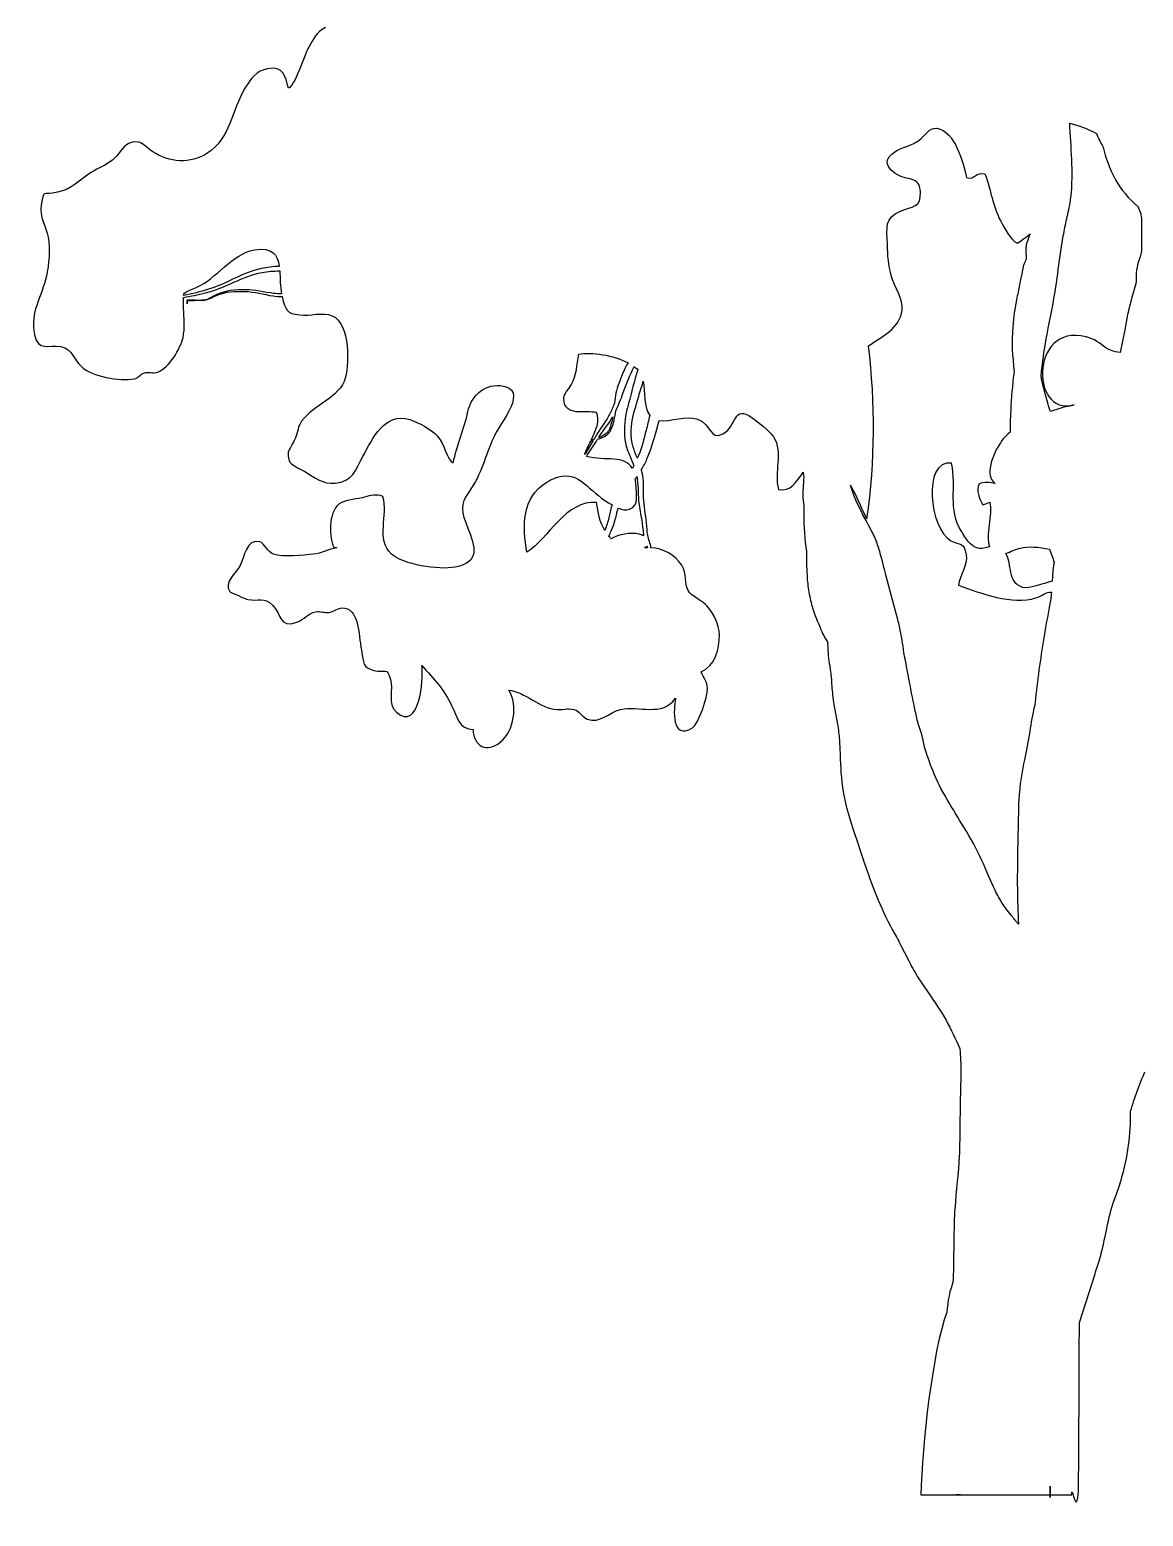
# Model space of a CAD drawing. Extents: x 13 to 253, y 37 to 205.
# Drawn here: x 190.45 to 203.36, y 101.85 to 119.09 of the extents above; entities that cross this region are included whole.
import ezdxf

# ---------------------------------------------------------------- set-up
doc = ezdxf.new("R2010")
doc.units = 0
doc.layers.get('0').update_dxf_attribs({"linetype": 'CONTINUOUS'})

msp = doc.modelspace()

# ---------------------------------------------------------------- linework, layer by layer
at = {"color": 7}
for points in [[(202.51196, 117.953217), (202.50996, 118.005547)], [(203.34233, 116.85992), (203.34187, 116.81253), (203.34287, 116.632706)], [(203.34187, 116.549096), (203.34097, 116.528826)], [(201.96481, 116.320492), (201.96081, 116.299432), (201.95281, 116.256992), (201.93621, 116.172422)], [(203.27507, 116.141901), (203.22677, 115.971971)], [(192.29949, 115.945078), (192.27839, 115.945078), (192.27839, 115.951578), (192.27839, 115.909928), (192.27839, 115.950928)], [(202.26056, 115.629555), (202.30286, 115.837301)], [(203.18067, 115.78752), (203.14647, 115.61041), (203.09307, 115.347297)], [(202.20676, 114.939618), (202.19446, 114.986208)], [(197.70984, 114.414701), (197.74864, 114.557506)], [(200.21672, 113.270987), (200.18102, 113.337527)], [(202.27331, 113.065323), (202.30201, 112.990963)], [(200.51602, 112.248379), (200.49702, 112.320499), (200.45872, 112.464421), (200.38232, 112.752266)], [(202.31261, 112.809383), (202.30961, 112.759283)], [(199.58297, 112.233039), (199.59927, 112.195389)], [(200.59382, 111.823623), (200.58782, 111.865273)], [(199.71657, 111.77176), (199.72157, 111.73985), (199.72657, 111.71321), (199.73357, 111.67061)], [(200.64022, 111.589093), (200.62222, 111.685773)], [(199.77497, 111.261182), (199.81257, 111.059818)], [(200.76072, 111.019146), (200.75172, 111.044996)], [(202.04479, 110.951633), (202.01719, 110.7825), (202.00199, 110.70224)], [(201.91509, 110.059053), (201.91209, 109.88561), (201.90509, 109.53698)], [(199.99552, 109.82643), (200.06172, 109.63256)], [(201.82949, 108.82247), (201.79999, 108.85997), (201.78529, 108.87877), (201.77329, 108.89477)], [(200.45185, 108.65622), (200.50405, 108.56192)], [(200.54855, 108.47972), (200.63945, 108.30022)], [(200.80824, 108.01143), (200.86694, 107.92673)], [(201.245, 106.95978), (201.24, 106.64656), (201.235, 106.33319)], [(203.01053, 105.47447), (203.04033, 105.55667), (203.07483, 105.65307), (203.10513, 105.75087)], [(201.1677, 105.24483), (201.1657, 105.08224), (201.1617, 104.76967), (201.1597, 104.58155)], [(202.62155, 104.0991), (202.80233, 104.6657)], [(200.78462, 102.10008), (201.24175, 102.10008), (201.23175, 102.10008), (201.19025, 102.10008), (201.19925, 102.10008), (201.23355, 102.10008), (201.23655, 102.10008), (201.24155, 102.10008), (201.32305, 102.10008), (201.6851, 102.10008), (201.6841, 102.10008), (202.28356, 102.10008)], [(202.28324, 102.10008), (202.48333, 102.10008), (202.48233, 102.10008), (202.53353, 102.10008)]]:
    msp.add_lwpolyline(points, dxfattribs=at)
for points in [[(193.88077, 119.113376), (193.77179, 119.058486), (193.74387, 118.983973), (193.68643, 118.885046)], [(193.68643, 118.885046), (193.64163, 118.807656), (193.52176, 118.427749), (193.45251, 118.410358)], [(193.20919, 118.636137), (193.08505, 118.616347), (193.00862, 118.51216), (192.94719, 118.410041)], [(193.45251, 118.410358), (193.40891, 118.55189), (193.40141, 118.666773), (193.20919, 118.636137)], [(192.94719, 118.410041), (192.78731, 118.144216), (192.78316, 117.833554), (192.50473, 117.651817)], [(200.76085, 117.803748), (200.83445, 117.857198), (200.87557, 117.955488), (200.96731, 117.945436)], [(200.96742, 117.945468), (201.17756, 117.922488), (201.27585, 117.538433), (201.31415, 117.373289)], [(202.50996, 118.005547), (202.61208, 117.978737), (202.72537, 117.932787), (202.82031, 117.886517)], [(202.53496, 117.530704), (202.52996, 117.675106), (202.51886, 117.815837), (202.51196, 117.953217)], [(191.59844, 117.767657), (191.52044, 117.729687), (191.47813, 117.629159), (191.41112, 117.576504)], [(191.87751, 117.674317), (191.77379, 117.743887), (191.73071, 117.831961), (191.59844, 117.767657)], [(200.48114, 117.671314), (200.56454, 117.727954), (200.67596, 117.741994), (200.76085, 117.803748)], [(202.81986, 117.88655), (202.82186, 117.88175), (202.82386, 117.87685), (202.82486, 117.87219)], [(202.82486, 117.87219), (202.84386, 117.82512), (202.86756, 117.77773), (202.89426, 117.733054)], [(202.89426, 117.733054), (202.89471, 117.731454), (202.89516, 117.729854), (202.89526, 117.728254)], [(202.89526, 117.728254), (202.92796, 117.604914), (202.97026, 117.47599), (203.03711, 117.355205)], [(191.41112, 117.576504), (191.33582, 117.517624), (191.2514, 117.484594), (191.16986, 117.434816)], [(192.50473, 117.651817), (192.31901, 117.530871), (192.06738, 117.546826), (191.87751, 117.674317)], [(200.48314, 117.425753), (200.35071, 117.524363), (200.37368, 117.598236), (200.48114, 117.671314)], [(191.16986, 117.434816), (191.02658, 117.347216), (190.93754, 117.235527), (190.77399, 117.203136)], [(200.778, 117.205082), (200.767, 117.410276), (200.62738, 117.31837), (200.48314, 117.425753)], [(201.31415, 117.373289), (201.41055, 117.346639), (201.41945, 117.445089), (201.52652, 117.415889)], [(201.52652, 117.415889), (201.59812, 117.228407), (201.61552, 117.043638), (201.70985, 116.868282)], [(202.51456, 117.085694), (202.53876, 117.238392), (202.53926, 117.386622), (202.53496, 117.530704)], [(190.77399, 117.203136), (190.59721, 117.168036), (190.61348, 117.239676), (190.58604, 117.057618)], [(200.54601, 116.983933), (200.68833, 117.041853), (200.78758, 117.024623), (200.778, 117.205082)], [(203.03711, 117.355205), (203.10351, 117.23378), (203.19634, 117.125439), (203.29767, 117.03816)], [(190.58604, 117.057618), (190.56384, 116.910026), (190.63634, 116.818279), (190.66594, 116.681218)], [(202.49176, 116.97129), (202.49976, 117.00879), (202.50916, 117.04772), (202.51456, 117.085694)], [(203.29767, 117.03816), (203.29967, 117.03656), (203.30167, 117.03516), (203.30367, 117.03336)], [(203.30367, 117.03336), (203.31577, 117.0056), (203.32587, 116.97943), (203.33187, 116.95502)], [(200.39506, 116.603704), (200.39106, 116.79677), (200.35736, 116.907025), (200.54601, 116.983933)], [(201.70985, 116.868282), (201.74655, 116.799992), (201.83143, 116.642506), (201.90036, 116.61203)], [(202.43066, 116.672115), (202.44246, 116.739285), (202.45446, 116.806623), (202.46906, 116.87252)], [(202.46906, 116.87252), (202.47606, 116.90571), (202.48406, 116.93826), (202.49176, 116.97129)], [(203.33187, 116.95502), (203.33687, 116.93396), (203.34087, 116.91354), (203.34187, 116.89231)], [(203.34187, 116.89231), (203.34233, 116.88178), (203.34233, 116.87093), (203.34233, 116.85992)], [(201.90036, 116.61203), (201.94856, 116.64107), (201.99876, 116.67889), (202.04891, 116.723083)], [(202.03861, 116.694843), (202.02861, 116.669313), (202.01431, 116.634213), (202.00591, 116.593522)], [(202.04891, 116.723083), (202.04591, 116.715083), (202.04291, 116.706173), (202.03861, 116.694843)], [(190.66594, 116.681218), (190.69384, 116.553252), (190.67294, 116.359228), (190.64514, 116.232378)], [(192.3824, 116.099004), (192.62237, 116.204951), (192.79374, 116.488807), (193.05813, 116.535079)], [(193.05813, 116.535079), (193.26939, 116.572099), (193.32603, 116.476519), (193.34438, 116.344087)], [(200.44256, 116.228261), (200.40826, 116.356387), (200.39776, 116.47111), (200.39506, 116.603704)], [(201.99991, 116.554592), (201.99901, 116.540872), (201.99901, 116.528742), (201.99975, 116.517732)], [(201.99975, 116.517732), (202.00066, 116.496032), (202.00375, 116.478802), (202.00475, 116.465552)], [(202.00591, 116.593522), (202.00391, 116.586022), (202.00091, 116.567352), (201.99991, 116.554592)], [(202.30286, 115.837301), (202.35676, 116.121475), (202.38476, 116.401821), (202.43066, 116.672115)], [(203.33997, 116.511916), (203.33952, 116.504216), (203.33797, 116.496276), (203.33497, 116.486866)], [(203.34097, 116.528826), (203.34061, 116.522326), (203.34007, 116.514466), (203.33997, 116.511916)], [(203.34287, 116.632706), (203.34287, 116.604146), (203.34251, 116.576226), (203.34187, 116.549096)], [(193.34438, 116.344087), (193.27448, 116.341087), (193.20461, 116.334187), (193.13568, 116.319517)], [(201.97381, 116.355752), (201.96981, 116.345222), (201.96681, 116.330542), (201.96481, 116.320492)], [(202.00511, 116.431382), (202.00411, 116.423682), (201.99061, 116.402662), (201.97381, 116.355752)], [(202.00475, 116.465552), (202.0052, 116.462052), (202.0052, 116.459652), (202.00565, 116.456752)], [(202.00611, 116.436482), (202.00578, 116.434882), (202.0052, 116.433482), (202.00511, 116.431382)], [(202.00565, 116.456752), (202.00565, 116.449752), (202.00581, 116.443032), (202.00611, 116.436482)], [(203.33497, 116.486866), (203.32797, 116.451286), (203.29727, 116.390806), (203.28407, 116.302256)], [(190.64514, 116.232378), (190.59424, 116.002295), (190.45208, 115.806355), (190.50697, 115.556485)], [(192.80348, 116.19458), (192.62493, 116.10044), (192.43186, 116.045712), (192.23481, 116.005024)], [(193.13568, 116.319515), (193.0176, 116.294625), (192.90878, 116.244525), (192.80348, 116.19458)], [(192.82011, 116.160456), (192.92686, 116.207846), (193.03376, 116.253316), (193.14609, 116.273584)], [(193.14609, 116.273584), (193.21339, 116.286034), (193.28203, 116.290814), (193.35096, 116.291934)], [(193.35096, 116.291934), (193.35696, 116.205134), (193.35496, 116.108919), (193.37106, 116.026108)], [(200.56526, 115.835107), (200.58236, 115.962755), (200.47446, 116.10907), (200.44256, 116.228261)], [(201.93621, 116.172422), (201.92481, 116.115462), (201.91501, 116.06105), (201.90171, 116.001374)], [(203.28007, 116.192001), (203.27995, 116.164881), (203.27907, 116.155141), (203.27507, 116.141901)], [(203.28407, 116.302256), (203.27807, 116.256146), (203.28007, 116.217526), (203.28007, 116.192001)], [(192.23357, 115.983824), (192.31947, 115.999144), (192.40462, 116.016534), (192.48903, 116.038394)], [(192.23481, 116.005024), (192.24381, 116.051614), (192.27691, 116.052414), (192.3824, 116.099004)], [(192.45598, 115.950569), (192.51388, 115.952769), (192.56831, 115.987109), (192.61841, 116.008329)], [(192.62036, 116.017958), (192.57006, 115.994828), (192.52366, 115.956368), (192.46862, 115.953178)], [(192.48903, 116.038394), (192.60375, 116.065514), (192.71401, 116.112594), (192.82011, 116.160456)], [(192.61841, 116.008329), (192.71941, 116.052529), (192.83525, 116.058909), (192.94471, 116.053169)], [(192.94857, 116.073008), (192.83784, 116.075708), (192.72248, 116.066108), (192.62036, 116.017958)], [(192.94471, 116.053169), (193.05544, 116.052219), (193.16171, 116.018069), (193.27356, 116.001469)], [(193.27886, 116.030408), (193.17116, 116.043338), (193.06106, 116.075248), (192.94857, 116.073008)], [(193.27356, 116.001469), (193.30776, 115.995869), (193.34316, 115.994569), (193.37743, 115.993969)], [(193.37106, 116.026108), (193.33996, 116.025749), (193.30936, 116.026606), (193.27886, 116.030408)], [(193.37743, 115.993969), (193.41623, 115.835847), (193.43073, 115.799148), (193.58183, 115.781119)], [(201.90171, 116.001374), (201.87711, 115.884259), (201.85761, 115.764589), (201.84781, 115.641728)], [(192.22957, 115.520465), (192.25287, 115.625295), (192.23757, 115.748953), (192.23557, 115.857295)], [(192.23557, 115.857295), (192.23457, 115.917445), (192.23257, 115.956385), (192.23357, 115.983824)], [(192.27839, 115.950928), (192.27839, 115.968638), (192.40013, 115.948828), (192.45598, 115.950569)], [(192.46862, 115.953178), (192.41442, 115.949478), (192.35326, 115.945078), (192.29949, 115.945078)], [(200.17562, 115.422646), (200.33247, 115.534976), (200.53686, 115.620181), (200.56526, 115.835107)], [(203.22677, 115.971971), (203.21017, 115.913091), (203.19377, 115.851503), (203.18067, 115.78752)], [(193.58183, 115.781119), (193.70134, 115.766759), (193.8451, 115.818769), (193.95935, 115.771219)], [(193.95935, 115.771219), (194.16422, 115.686019), (194.16614, 115.18069), (194.09657, 115.011238)], [(202.7639, 115.505578), (202.05625, 115.77252), (202.02657, 114.594016), (202.5603, 114.738576)], [(190.50697, 115.556485), (190.55387, 115.342357), (190.66078, 115.447507), (190.81364, 115.413839)], [(191.93566, 115.119333), (192.06682, 115.167843), (192.20085, 115.391063), (192.22957, 115.520465)], [(201.84781, 115.641728), (201.83501, 115.466213), (201.84381, 115.295166), (201.86531, 115.126671)], [(202.22356, 115.427553), (202.23456, 115.495043), (202.24736, 115.56238), (202.26056, 115.629555)], [(202.98377, 115.371867), (202.90497, 115.400427), (202.85118, 115.472709), (202.7639, 115.505578)], [(190.81364, 115.413839), (190.95389, 115.383209), (190.95724, 115.267525), (191.05154, 115.181841)], [(196.73027, 114.970369), (196.79357, 115.095783), (196.79477, 115.193912), (196.81737, 115.326666)], [(196.81737, 115.326666), (196.96529, 115.351716), (197.21787, 115.318166), (197.38891, 115.226786)], [(200.15852, 113.418743), (200.25582, 114.092401), (200.25692, 114.752818), (200.17562, 115.422646)], [(202.17746, 115.078278), (202.18926, 115.195075), (202.20406, 115.311394), (202.22356, 115.427553)], [(203.09307, 115.347297), (203.05847, 115.350197), (203.02257, 115.357667), (202.98377, 115.371867)], [(191.05154, 115.181841), (191.17775, 115.066958), (191.48889, 115.007442), (191.66696, 115.039833)], [(197.38891, 115.226786), (197.34381, 115.150196), (197.30961, 115.068184), (197.28121, 114.985373)], [(197.33001, 114.871291), (197.36941, 114.978356), (197.40801, 115.085419), (197.46149, 115.181953)], [(197.50229, 115.145413), (197.45999, 115.015691), (197.42939, 114.884373), (197.39522, 114.756407)], [(197.46149, 115.181953), (197.47629, 115.170463), (197.48989, 115.158173), (197.50229, 115.145413)], [(191.66696, 115.039833), (191.71526, 115.048633), (191.72806, 115.095203), (191.78184, 115.110833)], [(191.78184, 115.110833), (191.82924, 115.124393), (191.88428, 115.100463), (191.93566, 115.119333)], [(194.09657, 115.011238), (194.00847, 114.796473), (193.6924, 114.721958), (193.58167, 114.510861)], [(195.53158, 114.660528), (195.56588, 114.823279), (195.70008, 114.979487), (195.90734, 114.961456)], [(195.90734, 114.961456), (196.26125, 114.930496), (195.90634, 114.531923), (195.82704, 114.357047)], [(196.64407, 114.805067), (196.64107, 114.869207), (196.70437, 114.919151), (196.73027, 114.970369)], [(197.28121, 114.985373), (197.25331, 114.913733), (197.23951, 114.836185), (197.23081, 114.760234)], [(197.48156, 114.731401), (197.50996, 114.826021), (197.53616, 114.920957), (197.56546, 115.013342)], [(197.56546, 115.013342), (197.58746, 114.8908), (197.57046, 114.70651), (197.63966, 114.614763)], [(201.85531, 115.054391), (201.83871, 114.911107), (201.82831, 114.767025), (201.82241, 114.623262)], [(201.86531, 115.126671), (201.86231, 115.102581), (201.85831, 115.078481), (201.85531, 115.054391)], [(202.18546, 115.024028), (202.18146, 115.041258), (202.17946, 115.059768), (202.17746, 115.078278)], [(202.19446, 114.986208), (202.19046, 115.002648), (202.18746, 115.010778), (202.18546, 115.024028)], [(197.02367, 114.648858), (196.89155, 114.679658), (196.65333, 114.595248), (196.64407, 114.805067)], [(197.24811, 114.670885), (197.27941, 114.736465), (197.30511, 114.804277), (197.33001, 114.871291)], [(202.28586, 114.661826), (202.25526, 114.747506), (202.23226, 114.839894), (202.20676, 114.939618)], [(194.31367, 114.138291), (194.42679, 114.345877), (194.56657, 114.660528), (194.85713, 114.568781)], [(195.36277, 114.065532), (195.40247, 114.268172), (195.48978, 114.462515), (195.53158, 114.660528)], [(196.96067, 114.32942), (197.01507, 114.440314), (197.06709, 114.560303), (197.02367, 114.648858)], [(197.17739, 114.636383), (197.13899, 114.556123), (197.08119, 114.484643), (197.03187, 114.4055)], [(197.23081, 114.760234), (197.21481, 114.718114), (197.19751, 114.676464), (197.17741, 114.636417)], [(197.19001, 114.447662), (197.22171, 114.519622), (197.23641, 114.595254), (197.24811, 114.670885)], [(197.39522, 114.756407), (197.38282, 114.710297), (197.36812, 114.659237), (197.35982, 114.608337)], [(197.42616, 114.452171), (197.43016, 114.548231), (197.45026, 114.636462), (197.48156, 114.731401)], [(197.63966, 114.614763), (197.62626, 114.557963), (197.61126, 114.49988), (197.59836, 114.443077)], [(197.74864, 114.557506), (197.88171, 114.539476), (198.06632, 114.621326), (198.19397, 114.574096)], [(198.48803, 114.402251), (198.66179, 114.494161), (198.59845, 114.748494), (198.82694, 114.588776)], [(201.82241, 114.623262), (201.81941, 114.556092), (201.81841, 114.488914), (201.81741, 114.422058)], [(202.5603, 114.738576), (202.481, 114.722306), (202.38495, 114.696136), (202.28586, 114.661826)], [(193.58167, 114.510861), (193.56857, 114.485811), (193.54197, 114.375237), (193.52707, 114.340772)], [(194.85713, 114.568781), (194.9661, 114.534161), (195.09567, 114.46092), (195.17704, 114.379545)], [(197.06318, 114.385077), (197.11038, 114.455437), (197.16689, 114.522457), (197.21029, 114.600003)], [(197.17228, 114.455597), (197.15558, 114.415387), (197.11818, 114.389697), (197.07778, 114.371347)], [(197.08423, 114.358782), (197.12593, 114.375702), (197.16963, 114.403142), (197.19001, 114.447662)], [(197.21038, 114.599999), (197.20138, 114.550539), (197.18978, 114.501549), (197.17228, 114.455597)], [(197.34592, 114.453883), (197.34625, 114.402983), (197.34547, 114.352084), (197.35722, 114.297355)], [(197.35982, 114.608337), (197.35082, 114.557277), (197.34622, 114.505421), (197.34592, 114.453883)], [(197.43116, 114.313355), (197.42316, 114.355795), (197.42516, 114.404625), (197.42616, 114.452171)], [(197.59806, 114.443068), (197.57346, 114.342706), (197.54736, 114.243779), (197.51016, 114.151235)], [(198.19397, 114.574096), (198.35432, 114.514736), (198.33613, 114.321833), (198.48803, 114.402251)], [(198.82694, 114.588776), (198.89854, 114.538676), (199.02591, 114.442779), (199.07394, 114.368424)], [(193.52707, 114.340772), (193.51197, 114.305672), (193.45157, 114.210093), (193.44917, 114.190626)], [(195.17704, 114.379545), (195.25124, 114.305025), (195.29687, 114.082286), (195.36277, 114.065532)], [(195.82704, 114.357047), (195.73064, 114.143716), (195.68934, 113.92847), (195.55004, 113.739392)], [(196.88557, 114.161948), (196.90037, 114.207578), (196.92757, 114.261198), (196.95547, 114.317837)], [(196.98547, 114.325837), (196.95457, 114.272867), (196.92377, 114.220528), (196.89037, 114.169309)], [(196.91428, 114.153908), (196.95708, 114.214858), (196.99658, 114.278525), (197.03603, 114.340912)], [(196.95547, 114.317837), (196.96547, 114.319737), (196.97537, 114.323137), (196.98547, 114.325837)], [(196.99277, 114.33912), (196.98227, 114.33562), (196.97157, 114.33222), (196.96067, 114.32942)], [(197.03187, 114.4055), (197.01867, 114.38316), (197.00567, 114.36114), (196.99277, 114.33912)], [(197.03603, 114.340912), (197.05233, 114.346512), (197.06843, 114.352242), (197.08423, 114.358782)], [(197.04648, 114.358587), (197.05248, 114.367387), (197.05768, 114.376457), (197.06318, 114.385077)], [(197.07778, 114.371347), (197.06758, 114.366547), (197.05688, 114.362847), (197.04648, 114.358587)], [(197.35731, 114.297352), (197.36851, 114.244542), (197.38791, 114.196192), (197.40771, 114.150078)], [(197.47286, 114.179325), (197.45516, 114.224485), (197.43906, 114.268995), (197.43116, 114.313355)], [(197.60788, 114.11122), (197.65158, 114.2111), (197.68178, 114.313541), (197.70984, 114.414701)], [(199.07394, 114.368424), (199.19424, 114.182379), (199.07303, 113.953092), (199.13424, 113.758749)], [(201.73921, 114.345788), (201.65671, 114.24383), (201.49173, 113.929977), (201.64571, 113.82738)], [(201.81741, 114.422058), (201.78741, 114.397488), (201.76081, 114.372118), (201.73921, 114.345788)], [(193.44917, 114.190626), (193.43167, 114.048139), (193.51717, 114.035215), (193.63985, 113.966127)], [(193.99455, 113.830661), (194.19831, 113.849171), (194.22862, 113.982401), (194.31367, 114.138291)], [(196.89037, 114.169309), (196.88837, 114.166809), (196.88737, 114.164509), (196.88537, 114.162009)], [(197.43861, 114.000572), (197.34881, 114.159014), (197.1305, 114.084822), (196.90408, 114.139388)], [(196.90408, 114.139388), (196.90708, 114.144188), (196.91108, 114.148988), (196.91428, 114.153908)], [(197.40771, 114.150078), (197.42561, 114.110348), (197.44231, 114.071578), (197.45701, 114.032802)], [(197.49646, 114.120605), (197.48846, 114.140545), (197.48066, 114.160175), (197.47286, 114.179325)], [(197.51016, 114.151235), (197.50616, 114.140865), (197.50116, 114.130805), (197.49646, 114.120605)], [(197.54358, 113.987562), (197.56708, 114.027132), (197.58938, 114.067822), (197.60788, 114.11122)], [(201.13771, 114.064636), (200.79658, 114.099736), (200.8837, 113.300667), (201.13271, 113.163765)], [(193.63985, 113.966127), (193.76319, 113.896557), (193.84504, 113.816938), (193.99455, 113.830661)], [(196.58156, 113.903724), (196.82935, 113.972974), (196.93115, 113.733952), (197.16347, 113.604231)], [(197.45701, 114.032802), (197.45101, 114.022112), (197.44501, 114.011422), (197.43861, 114.000572)], [(197.56318, 113.888002), (197.55918, 113.921512), (197.55218, 113.954702), (197.54358, 113.987562)], [(199.13424, 113.758749), (199.27098, 113.726039), (199.34326, 113.846669), (199.41937, 113.958517)], [(199.41937, 113.958517), (199.42027, 113.949117), (199.42027, 113.940167), (199.42137, 113.930757)], [(199.42137, 113.930757), (199.42227, 113.921057), (199.42437, 113.911767), (199.42537, 113.902037)], [(201.25787, 113.265564), (201.08586, 113.53841), (201.20697, 113.77009), (201.13771, 114.064636)], [(196.21601, 113.030139), (196.16461, 113.33027), (196.15391, 113.666939), (196.44625, 113.842614)], [(196.44625, 113.842614), (196.48285, 113.864794), (196.51645, 113.880914), (196.54806, 113.892714)], [(196.54806, 113.892714), (196.55926, 113.896214), (196.57056, 113.899914), (196.58156, 113.903724)], [(197.40684, 113.528656), (197.52348, 113.570306), (197.48264, 113.706405), (197.47784, 113.818415)], [(197.47284, 113.879845), (197.47884, 113.888645), (197.48484, 113.897395), (197.49084, 113.906495)], [(197.47784, 113.818415), (197.47694, 113.840595), (197.47484, 113.860855), (197.47284, 113.879845)], [(197.49084, 113.906495), (197.49284, 113.897295), (197.49584, 113.888145), (197.49684, 113.878895)], [(197.4956, 113.878876), (197.5026, 113.832126), (197.5056, 113.784256), (197.5061, 113.735432)], [(197.56918, 113.735303), (197.57009, 113.785563), (197.56918, 113.836623), (197.56318, 113.888002)], [(199.42537, 113.902037), (199.42237, 113.840607), (199.41517, 113.771358), (199.41537, 113.693333)], [(200.18102, 113.337527), (200.09312, 113.499161), (200.00885, 113.6517), (199.96785, 113.808546)], [(199.96785, 113.808546), (200.04615, 113.662231), (200.1089, 113.502671), (200.15852, 113.418743)], [(201.45743, 113.82498), (201.42533, 113.74057), (201.45698, 113.653932), (201.50303, 113.579418)], [(201.64571, 113.82738), (201.58441, 113.84254), (201.51774, 113.84349), (201.45743, 113.82498)], [(194.0671, 113.606296), (193.91871, 113.529866), (193.91424, 113.246172), (193.9723, 113.092995)], [(194.33245, 113.668046), (194.26785, 113.649856), (194.12055, 113.633906), (194.0671, 113.606296)], [(194.5461, 113.676846), (194.4714, 113.707796), (194.40537, 113.688486), (194.33245, 113.668046)], [(194.646, 113.009091), (194.45836, 113.180776), (194.6155, 113.460484), (194.5461, 113.676846)], [(195.55004, 113.739392), (195.43037, 113.576642), (195.45794, 113.500214), (195.53124, 113.310338)], [(197.0229, 113.605031), (196.67794, 113.646511), (196.45966, 113.182677), (196.21601, 113.030139)], [(197.1186, 113.282881), (197.061, 113.379411), (197.039, 113.495414), (197.0229, 113.605031)], [(197.16347, 113.604231), (197.17557, 113.597331), (197.18917, 113.589391), (197.20317, 113.581251)], [(197.20317, 113.581251), (197.19007, 113.535941), (197.18087, 113.491261), (197.17127, 113.448658)], [(197.5061, 113.735432), (197.50595, 113.686282), (197.5091, 113.633793), (197.5161, 113.58417)], [(197.5161, 113.58417), (197.5293, 113.484126), (197.5528, 113.38855), (197.5606, 113.292018)], [(197.57418, 113.590743), (197.56918, 113.639403), (197.56818, 113.685683), (197.56918, 113.735303)], [(197.60958, 113.295399), (197.60458, 113.3964), (197.58368, 113.494529), (197.57418, 113.590743)], [(199.41537, 113.693333), (199.41553, 113.654083), (199.41937, 113.609083), (199.42537, 113.569356)], [(201.50303, 113.579418), (201.53093, 113.587718), (201.55763, 113.598568), (201.58333, 113.611968)], [(201.58333, 113.611968), (201.61753, 113.467726), (201.52603, 113.223122), (201.58033, 113.094039)], [(197.17127, 113.448658), (197.16087, 113.399038), (197.14527, 113.353718), (197.12677, 113.304575)], [(197.19327, 113.277668), (197.21317, 113.325538), (197.23297, 113.378669), (197.24547, 113.430685)], [(197.24547, 113.430685), (197.25547, 113.469135), (197.26457, 113.506475), (197.27537, 113.542216)], [(197.27537, 113.542216), (197.31857, 113.523546), (197.36427, 113.513496), (197.40684, 113.528656)], [(199.42537, 113.477126), (199.42337, 113.329055), (199.43687, 113.182261), (199.45857, 113.039456)], [(199.42537, 113.569356), (199.42627, 113.562956), (199.42737, 113.557386), (199.42837, 113.551166)], [(199.42837, 113.551166), (199.42746, 113.526596), (199.42537, 113.502026), (199.42537, 113.477126)], [(195.53124, 113.310338), (195.61644, 113.089988), (195.67675, 112.91511), (195.38476, 112.857509)], [(197.12677, 113.304575), (197.12377, 113.297375), (197.12177, 113.290055), (197.11877, 113.282875)], [(197.16737, 113.214318), (197.17537, 113.235378), (197.18437, 113.256438), (197.19327, 113.277668)], [(197.5173, 113.238888), (197.4235, 113.262978), (197.27429, 113.237088), (197.19387, 113.186868)], [(197.5696, 113.220378), (197.5529, 113.228178), (197.5348, 113.234418), (197.5173, 113.238888)], [(197.5606, 113.292018), (197.5626, 113.270478), (197.5646, 113.244628), (197.5696, 113.220378)], [(197.61658, 113.225029), (197.61158, 113.247529), (197.61158, 113.269229), (197.60958, 113.295399)], [(200.25292, 113.193607), (200.24222, 113.219617), (200.22972, 113.245467), (200.21672, 113.270987)], [(201.44455, 113.075529), (201.35695, 113.098989), (201.30334, 113.193603), (201.25787, 113.265564)], [(193.11935, 113.150637), (192.96282, 113.192117), (192.93809, 112.967943), (192.89118, 112.877312)], [(193.27875, 113.007195), (193.20965, 113.030325), (193.17424, 113.136277), (193.11935, 113.150637)], [(194.0116, 113.081185), (193.9203, 113.064915), (193.83162, 113.015765), (193.73716, 113.006835)], [(193.9723, 113.092995), (193.9852, 113.086895), (193.9983, 113.083395), (194.0116, 113.081185)], [(197.19387, 113.186868), (197.18387, 113.195468), (197.17597, 113.204898), (197.16737, 113.214318)], [(197.57887, 113.081906), (197.59097, 113.089406), (197.60027, 113.096746), (197.60827, 113.103766)], [(197.61257, 113.082856), (197.60137, 113.082497), (197.59027, 113.082976), (197.57887, 113.081906)], [(197.60757, 113.103756), (197.60957, 113.096856), (197.61057, 113.090036), (197.61257, 113.082856)], [(197.63738, 113.156419), (197.62938, 113.180829), (197.62098, 113.203009), (197.61658, 113.225029)], [(197.65438, 113.082539), (197.65138, 113.107909), (197.64538, 113.132959), (197.63738, 113.156419)], [(198.01051, 112.881175), (197.93071, 113.000047), (197.79623, 113.073603), (197.65438, 113.082539)], [(200.30672, 113.038834), (200.29202, 113.089574), (200.27482, 113.14159), (200.25292, 113.193607)], [(201.13271, 113.163765), (201.24185, 113.103615), (201.27998, 113.158165), (201.30807, 112.9991)], [(201.58033, 113.094039), (201.53393, 113.082869), (201.48553, 113.064359), (201.44455, 113.075529)], [(201.76837, 113.016803), (201.82387, 113.035313), (201.88214, 113.066903), (201.93591, 113.078713)], [(201.936, 113.078723), (202.0301, 113.099463), (202.15252, 113.093723), (202.27331, 113.065323)], [(193.73716, 113.006835), (193.62595, 112.996305), (193.38757, 112.970615), (193.27875, 113.007195)], [(195.38476, 112.857509), (195.18978, 112.819059), (194.77796, 112.888139), (194.646, 113.009091)], [(199.45857, 113.039456), (199.45657, 112.947076), (199.45767, 112.85325), (199.46357, 112.757834)], [(200.38232, 112.752266), (200.35662, 112.840346), (200.33602, 112.937035), (200.30672, 113.038834)], [(201.30807, 112.9991), (201.32837, 112.884856), (201.23097, 112.758804), (201.22077, 112.646634)], [(201.96112, 112.623013), (201.78592, 112.678223), (201.844, 112.892029), (201.76837, 113.016803)], [(202.30201, 112.990963), (202.31101, 112.966233), (202.31991, 112.941343), (202.32861, 112.916453)], [(202.32861, 112.916453), (202.32561, 112.901293), (202.32261, 112.885493), (202.31961, 112.868903)], [(192.89118, 112.877312), (192.84748, 112.793062), (192.69875, 112.676907), (192.77103, 112.57431)], [(198.08771, 112.579129), (198.03511, 112.668479), (198.07971, 112.7781), (198.01051, 112.881175)], [(199.46357, 112.757834), (199.46757, 112.696564), (199.47407, 112.630345), (199.48537, 112.566203)], [(202.30961, 112.759283), (202.30861, 112.736783), (202.30661, 112.715083), (202.30561, 112.693223)], [(202.31961, 112.868903), (202.31661, 112.849913), (202.31361, 112.830123), (202.31261, 112.809383)], [(192.77103, 112.57431), (192.77703, 112.56621), (192.96107, 112.48607), (192.98037, 112.48224)], [(198.30663, 112.402976), (198.26183, 112.458186), (198.11755, 112.52855), (198.08771, 112.579129)], [(199.48537, 112.566203), (199.49667, 112.502223), (199.51137, 112.438715), (199.53047, 112.375689)], [(201.22077, 112.646634), (201.48324, 112.553454), (201.84177, 112.416071), (202.11701, 112.500478)], [(202.30561, 112.693223), (202.19998, 112.668803), (202.0334, 112.600203), (201.96112, 112.623013)], [(202.11701, 112.500478), (202.19421, 112.524248), (202.22966, 112.573558), (202.29779, 112.567808)], [(202.29779, 112.567808), (202.29279, 112.514038), (202.28609, 112.46202), (202.27599, 112.41128)], [(192.98037, 112.48224), (193.10451, 112.45703), (193.16498, 112.51926), (193.2671, 112.41698)], [(193.2671, 112.41698), (193.37177, 112.312309), (193.3456, 112.143973), (193.54904, 112.218009)], [(193.92081, 112.333074), (193.96341, 112.338974), (194.03777, 112.383654), (194.07112, 112.384294)], [(194.07112, 112.384294), (194.27551, 112.388094), (194.261, 112.085281), (194.29801, 111.893969)], [(198.44704, 112.071572), (198.44404, 112.200336), (198.38814, 112.302614), (198.30663, 112.402976)], [(199.53047, 112.375689), (199.54047, 112.344099), (199.55087, 112.312339), (199.56317, 112.280749)], [(202.27599, 112.41128), (202.25239, 112.288738), (202.22889, 112.163645), (202.20879, 112.039188)], [(193.54904, 112.218009), (193.64274, 112.251999), (193.6668, 112.320605), (193.76796, 112.339274)], [(193.76796, 112.339274), (193.81746, 112.348374), (193.87119, 112.326354), (193.92081, 112.333074)], [(199.56317, 112.280749), (199.56917, 112.264949), (199.57577, 112.248999), (199.58297, 112.233039)], [(200.53552, 112.170349), (200.52952, 112.196359), (200.52312, 112.222369), (200.51602, 112.248379)], [(198.23738, 111.642198), (198.39662, 111.710008), (198.45055, 111.908981), (198.44704, 112.071572)], [(199.59927, 112.195389), (199.62017, 112.146399), (199.64287, 112.082739), (199.68467, 112.01365)], [(200.58782, 111.865273), (200.57412, 111.963883), (200.55912, 112.066476), (200.53552, 112.170349)], [(202.20879, 112.039188), (202.16779, 111.790276), (202.13409, 111.540087), (202.10779, 111.289101)], [(194.29801, 111.893969), (194.32701, 111.744463), (194.30701, 111.693244), (194.44209, 111.659737)], [(199.68467, 112.01365), (199.68867, 112.00665), (199.69467, 111.99977), (199.69907, 111.99275)], [(199.69907, 111.99275), (199.69952, 111.98855), (199.69997, 111.98525), (199.70007, 111.98078)], [(199.70007, 111.98078), (199.70307, 111.9535), (199.70507, 111.92238), (199.70607, 111.88728)], [(199.70607, 111.88728), (199.70807, 111.85266), (199.71107, 111.81356), (199.71657, 111.77176)], [(194.44209, 111.659737), (194.58314, 111.624637), (194.58809, 111.705847), (194.635, 111.556022)], [(194.7038, 111.175155), (194.96915, 110.947145), (195.02021, 111.553949), (194.99771, 111.71606)], [(194.99771, 111.71606), (195.13988, 111.564479), (195.25428, 111.43763), (195.34762, 111.246797)], [(200.60282, 111.785653), (200.59982, 111.798413), (200.59682, 111.810863), (200.59382, 111.823623)], [(200.62222, 111.685773), (200.61622, 111.718163), (200.61052, 111.749433), (200.60282, 111.785653)], [(194.635, 111.556022), (194.6698, 111.445289), (194.5929, 111.270252), (194.7038, 111.175155)], [(198.31048, 111.444824), (198.30248, 111.538964), (198.26998, 111.568641), (198.23738, 111.642198)], [(199.73357, 111.67061), (199.74157, 111.61237), (199.74617, 111.549186), (199.75107, 111.480735)], [(200.71472, 111.208384), (200.68812, 111.333639), (200.66412, 111.460647), (200.64022, 111.589093)], [(195.90736, 110.827475), (196.07138, 110.962303), (196.11223, 111.250307), (196.0074, 111.431247)], [(196.0074, 111.431247), (196.19744, 111.413857), (196.35236, 111.22047), (196.56873, 111.207226)], [(198.13672, 110.994069), (198.20122, 111.032199), (198.31686, 111.367437), (198.31048, 111.444824)], [(199.75107, 111.480735), (199.75607, 111.412445), (199.76227, 111.338408), (199.77497, 111.261182)], [(195.34762, 111.246797), (195.40932, 111.120745), (195.42902, 110.975865), (195.59175, 110.975546)], [(196.56873, 111.207226), (196.65123, 111.202126), (196.71058, 111.230366), (196.78796, 111.197826)], [(196.78796, 111.197826), (196.83246, 111.179156), (196.86116, 111.114696), (196.91449, 111.09507)], [(196.91449, 111.09507), (197.06193, 111.04066), (197.16133, 111.17214), (197.3019, 111.207239)], [(197.3019, 111.207239), (197.51013, 111.259419), (197.79302, 111.113899), (197.93759, 111.338557)], [(197.93759, 111.338557), (197.92089, 111.209154), (197.88219, 110.843444), (198.13672, 110.994069)], [(200.75172, 111.044996), (200.73882, 111.099086), (200.72632, 111.153497), (200.71472, 111.208384)], [(202.10479, 111.256391), (202.07739, 111.149167), (202.06079, 111.049442), (202.04479, 110.951633)], [(202.10779, 111.289101), (202.10689, 111.278241), (202.10579, 111.267401), (202.10479, 111.256391)], [(199.81257, 111.059818), (199.82357, 110.996318), (199.83267, 110.934404), (199.83717, 110.876325)], [(200.81492, 110.825919), (200.80072, 110.896919), (200.78082, 110.960588), (200.76072, 111.019146)], [(195.59175, 110.975546), (195.59875, 110.775938), (195.75115, 110.699031), (195.90736, 110.827475)], [(199.83717, 110.876325), (199.84217, 110.816335), (199.84417, 110.748677), (199.84717, 110.681823)], [(200.82192, 110.786349), (200.81992, 110.799749), (200.81792, 110.813159), (200.81492, 110.825919)], [(199.84717, 110.681823), (199.85217, 110.547154), (199.85717, 110.40052), (199.88287, 110.250534)], [(200.925, 110.490206), (200.8856, 110.585946), (200.8522, 110.685187), (200.82192, 110.786349)], [(202.00199, 110.70224), (201.99699, 110.67464), (201.99159, 110.65342), (201.98449, 110.62134)], [(201.08695, 110.164068), (201.02395, 110.271929), (200.97127, 110.37708), (200.925, 110.490206)], [(201.98449, 110.62134), (201.95769, 110.50183), (201.93599, 110.376417), (201.92509, 110.249408)], [(199.88287, 110.250534), (199.90837, 110.098633), (199.95167, 109.95886), (199.99552, 109.82643)], [(201.28879, 109.83234), (201.21909, 109.94707), (201.1495, 110.056205), (201.08695, 110.164068)], [(201.92509, 110.249408), (201.91909, 110.185748), (201.91609, 110.122239), (201.91509, 110.059053)], [(201.48744, 109.46488), (201.42904, 109.59412), (201.35804, 109.71858), (201.28879, 109.83234)], [(200.06172, 109.63256), (200.08392, 109.56796), (200.10192, 109.51098), (200.12412, 109.44189)], [(201.64429, 109.11034), (201.59239, 109.21645), (201.54549, 109.33771), (201.48744, 109.46488)], [(201.90509, 109.53698), (201.90009, 109.26828), (201.89809, 108.99384), (201.91529, 108.71605)], [(200.12412, 109.44189), (200.21122, 109.17558), (200.31575, 108.91056), (200.45185, 108.65622)], [(201.72699, 108.96147), (201.69729, 109.00747), (201.67019, 109.05717), (201.64429, 109.11034)], [(201.77329, 108.89477), (201.75689, 108.91597), (201.74189, 108.93847), (201.72699, 108.96147)], [(201.91529, 108.71605), (201.88659, 108.75165), (201.85759, 108.78705), (201.82949, 108.82247)], [(200.50405, 108.56192), (200.51885, 108.53532), (200.53375, 108.50802), (200.54855, 108.47972)], [(200.63945, 108.30022), (200.67135, 108.23752), (200.70615, 108.17241), (200.74604, 108.10683)], [(200.74604, 108.10683), (200.76564, 108.07493), (200.78964, 108.03853), (200.80824, 108.01143)], [(200.86694, 107.92673), (200.94464, 107.8144), (201.01564, 107.71164), (201.07532, 107.6033)], [(201.07532, 107.6033), (201.13472, 107.49752), (201.18797, 107.3887), (201.23345, 107.27764)], [(201.23345, 107.27764), (201.23435, 107.26744), (201.23645, 107.25724), (201.23745, 107.24714)], [(201.23745, 107.24714), (201.24145, 107.19974), (201.24445, 107.15254), (201.24545, 107.10561)], [(201.24545, 107.10561), (201.24635, 107.05851), (201.2459, 107.01431), (201.245, 106.95978)], [(203.25423, 106.6744), (203.29223, 106.78736), (203.33383, 106.89746), (203.38076, 107.00389)], [(203.19113, 106.1528), (203.20903, 106.28316), (203.21683, 106.41575), (203.21393, 106.54866)], [(203.21393, 106.54866), (203.22713, 106.59076), (203.24023, 106.63306), (203.25423, 106.6744)], [(201.235, 106.33319), (201.233, 106.22963), (201.233, 106.1205), (201.229, 106.02859)], [(201.229, 106.02859), (201.22, 105.83552), (201.1925, 105.63113), (201.1767, 105.41189)], [(203.10513, 105.75087), (203.14233, 105.8825), (203.17423, 106.01606), (203.19113, 106.1528)], [(201.1767, 105.41189), (201.1727, 105.35729), (201.1697, 105.30132), (201.1677, 105.24483)], [(202.91033, 105.05183), (202.93763, 105.17948), (202.95853, 105.29675), (202.98753, 105.39967)], [(202.98753, 105.39967), (202.99453, 105.42517), (203.00253, 105.45037), (203.01053, 105.47447)], [(202.86103, 104.85222), (202.88103, 104.92062), (202.89643, 104.98769), (202.91033, 105.05183)], [(202.80233, 104.6657), (202.82113, 104.7254), (202.83923, 104.77882), (202.86103, 104.85222)], [(201.1597, 104.58155), (201.1213, 104.47496), (201.0922, 104.3462), (201.0857, 104.21951)], [(201.0857, 104.21951), (200.9204, 103.78359), (200.79467, 102.67689), (200.78462, 102.10008)], [(202.60803, 102.10908), (202.61503, 102.17338), (202.62033, 104.01023), (202.62143, 104.079)], [(202.62143, 104.079), (202.62179, 104.085), (202.62155, 104.0934), (202.62155, 104.0991)], [(202.28356, 102.10008), (202.28056, 102.38841), (202.28156, 101.95568), (202.28324, 102.10008)], [(202.53353, 102.10008), (202.53053, 102.24417), (202.57953, 101.85293), (202.60803, 102.10908)]]:
    msp.add_open_spline(points, degree=3, dxfattribs=at)

doc.saveas('drawing.dxf')
